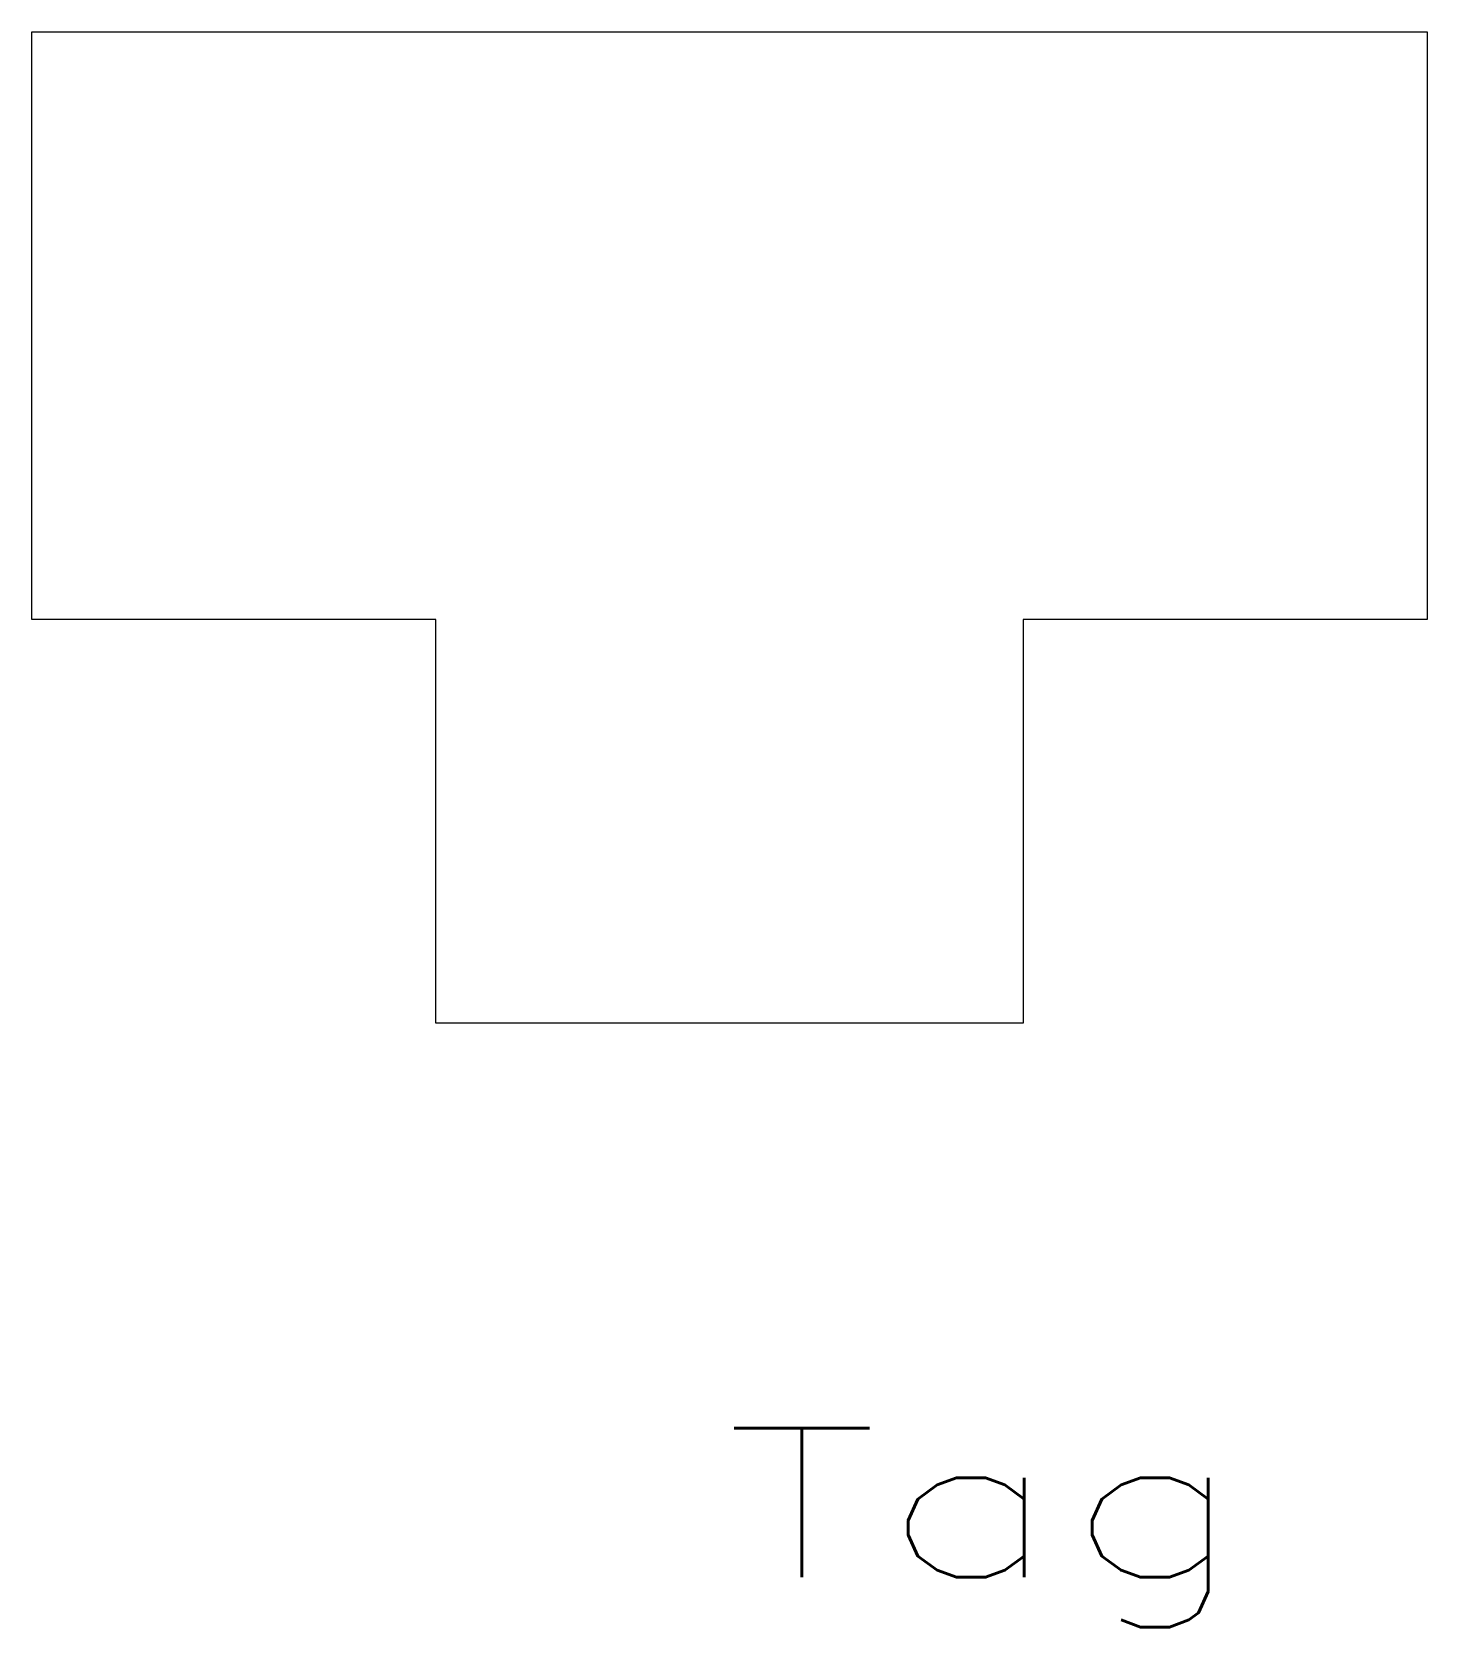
# Model space of a CAD drawing. Header units: inches. Extents: x -5.9 to 5.9, y -11.1 to 2.5.
import ezdxf
from ezdxf.enums import TextEntityAlignment as Align

# ---------------------------------------------------------------- set-up
doc = ezdxf.new("R2010")
doc.units = ezdxf.units.IN
doc.header["$MEASUREMENT"] = 0
doc.layers.get('0').update_dxf_attribs({"lineweight": 0})
doc.layers.add('1', color=7, linetype='Continuous', lineweight=0)
doc.styles.get("Standard").update_dxf_attribs({"font": 'TXT.SHX'})

msp = doc.modelspace()

# ---------------------------------------------------------------- linework, layer by layer
at = {"layer": '1', "color": 7, "linetype": 'Continuous'}
for p, q in [((-5.937, 2.5), (5.938, 2.5)), ((-5.937, -2.5), (-5.937, 2.5)), ((5.938, 2.5), (5.938, -2.5)), ((-2.5, -2.5), (-5.937, -2.5)), ((-2.5, -5.937), (-2.5, -2.5)), ((5.938, -2.5), (2.5, -2.5)), ((2.5, -2.5), (2.5, -5.937)), ((2.5, -5.937), (-2.5, -5.937))]:
    msp.add_line(p, q, dxfattribs=at)

# ---------------------------------------------------------------- texts
at = {"color": 7, "linetype": 'Continuous', "width": 1.361111}
msp.add_text('Tag', height=1.27, dxfattribs=at).set_placement((-0.042, -10.653), (4.403, -10.653), align=Align.FIT)

doc.saveas('drawing.dxf')
